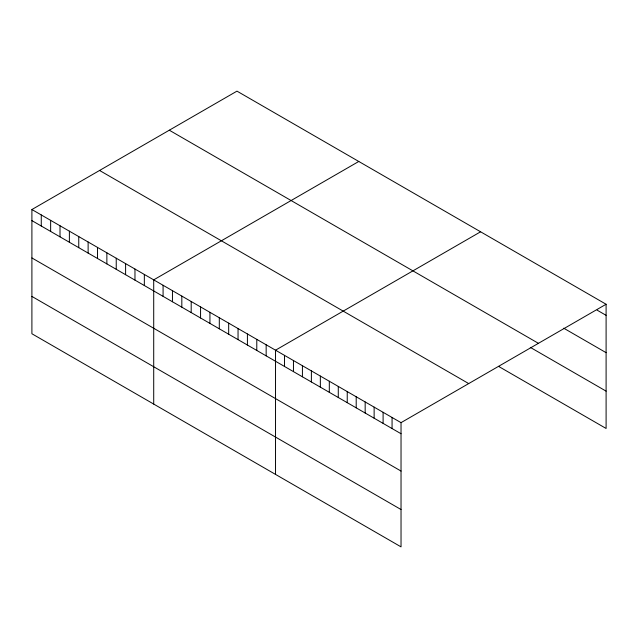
<?xml version="1.0" encoding="UTF-8"?>
<svg xmlns="http://www.w3.org/2000/svg" width="638" height="638" viewBox="0 0 638 638"><rect width="100%" height="100%" fill="white"/><g stroke="black" fill="none" stroke-linecap="round" stroke-linejoin="round"><path stroke-width="0.96" d="M31.9 209.535L401.031 422.651L401.031 546.862L31.9 333.746L31.9 209.535L236.969 91.138L606.1 304.254L606.1 428.465L498.525 366.356M358.787 161.462L153.71 279.859L153.71 404.077M480.597 231.793L275.528 350.19L275.528 474.401M401.031 422.651L606.1 304.254M597.136 310.156L606.1 315.331M563.721 328.195L606.1 352.662M169.301 130.208L538.424 343.324M530.306 347.375L606.1 391.134M99.576 170.466L468.699 383.574M31.9 220.612L401.031 433.728M31.9 257.943L401.031 471.059M31.9 296.415L401.031 509.531M392.067 417.475L392.067 428.553M383.103 412.3L383.103 423.377M374.131 407.124L374.131 418.201M365.167 401.948L365.167 413.025M356.203 396.772L356.203 407.849M347.239 391.596L347.239 402.674M338.276 386.421L338.276 397.498M329.312 381.245L329.312 392.322M320.348 376.069L320.348 387.146M311.384 370.893L311.384 381.971M302.42 365.718L302.42 376.795M293.456 360.542L293.456 371.619M284.492 355.366L284.492 366.443M266.158 344.783L266.158 355.86M256.787 339.368L256.787 350.445M247.416 333.961L247.416 345.038M238.046 328.554L238.046 339.631M228.675 323.139L228.675 334.216M219.305 317.732L219.305 328.809M209.934 312.317L209.934 323.402M200.563 306.91L200.563 317.987M191.193 301.503L191.193 312.58M181.822 296.088L181.822 307.173M172.451 290.681L172.451 301.758M163.081 285.274L163.081 296.351M144.34 274.452L144.34 285.529M134.969 269.045L134.969 280.122M125.598 263.63L125.598 274.707M116.236 258.223L116.236 269.3M106.865 252.815L106.865 263.893M97.494 247.4L97.494 258.478M88.124 241.993L88.124 253.071M78.753 236.586L78.753 247.664M69.382 231.171L69.382 242.249M60.012 225.764L60.012 236.842M50.641 220.357L50.641 231.434M41.271 214.942L41.271 226.019"/></g></svg>
